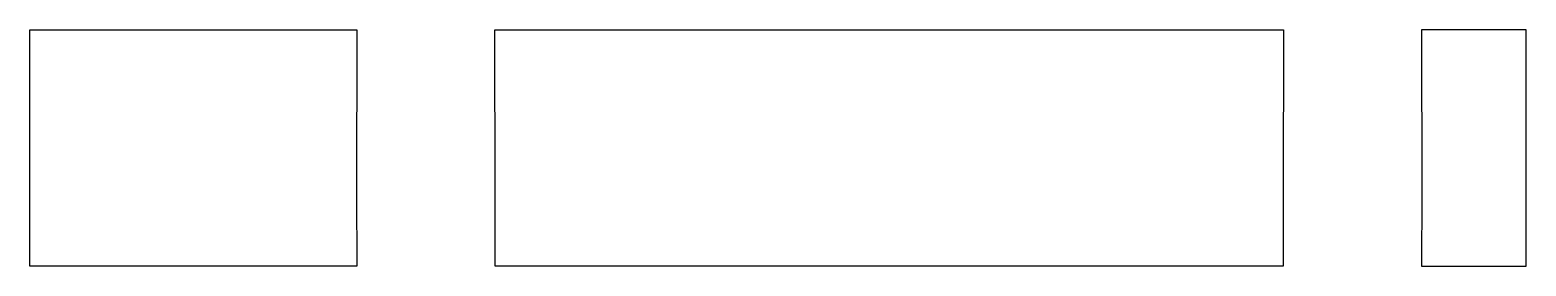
# Model space of a CAD drawing. Header units: metres. Extents: x -18.5 to 13.8, y -1.1 to 46.5.
# Drawn here: x -18.55 to 13.75, y -1.1 to 4 of the extents above.
import ezdxf

# ---------------------------------------------------------------- set-up
doc = ezdxf.new("R2010")
doc.units = ezdxf.units.M

msp = doc.modelspace()

# ---------------------------------------------------------------- linework, layer by layer
for p, q in [((-18.55, 3.831), (-18.55, 4)), ((-18.55, 4), (-13.094, 4)), ((-13.094, 4), (-12.283, 4)), ((-13.094, 4), (-13.094, 4)), ((-12.283, 4), (-11.489, 4)), ((-11.489, 4), (-11.497, 0.455)), ((-8.503, 0.455), (-8.511, 4)), ((-8.511, 4), (2.562, 4)), ((2.562, 4), (8.511, 4)), ((8.511, 4), (8.503, 0.455)), ((11.734, 4), (11.489, 4)), ((11.489, 4), (11.497, 0.455)), ((13.75, 4), (11.734, 4)), ((13.75, 2.279), (13.75, 4)), ((-18.55, 2.279), (-18.55, 3.831)), ((-18.55, -0.395), (-18.55, 2.279)), ((13.75, -1.1), (13.75, 2.279)), ((-11.497, 0.455), (-11.493, -1.1)), ((-8.507, -1.1), (-8.503, 0.455)), ((8.503, 0.455), (8.507, -1.1)), ((11.497, 0.455), (11.493, -1.1)), ((11.497, 0.455), (11.497, 0.455)), ((-18.55, -0.472), (-18.55, -0.395)), ((-18.55, -0.528), (-18.55, -0.472)), ((-18.55, -0.563), (-18.55, -0.528)), ((-18.55, -0.892), (-18.55, -0.563)), ((-18.55, -0.913), (-18.55, -0.892)), ((-18.55, -0.92), (-18.55, -0.913)), ((-18.55, -1.1), (-18.55, -0.92)), ((-17.693, -1.1), (-18.55, -1.1)), ((-12.031, -1.1), (-17.693, -1.1)), ((-11.493, -1.1), (-12.031, -1.1)), ((5.896, -1.1), (-8.507, -1.1)), ((8.507, -1.1), (5.896, -1.1)), ((5.896, -1.1), (5.896, -1.1)), ((11.493, -1.1), (11.653, -1.1)), ((11.653, -1.1), (13.75, -1.1))]:
    msp.add_line(p, q)

doc.saveas('drawing.dxf')
